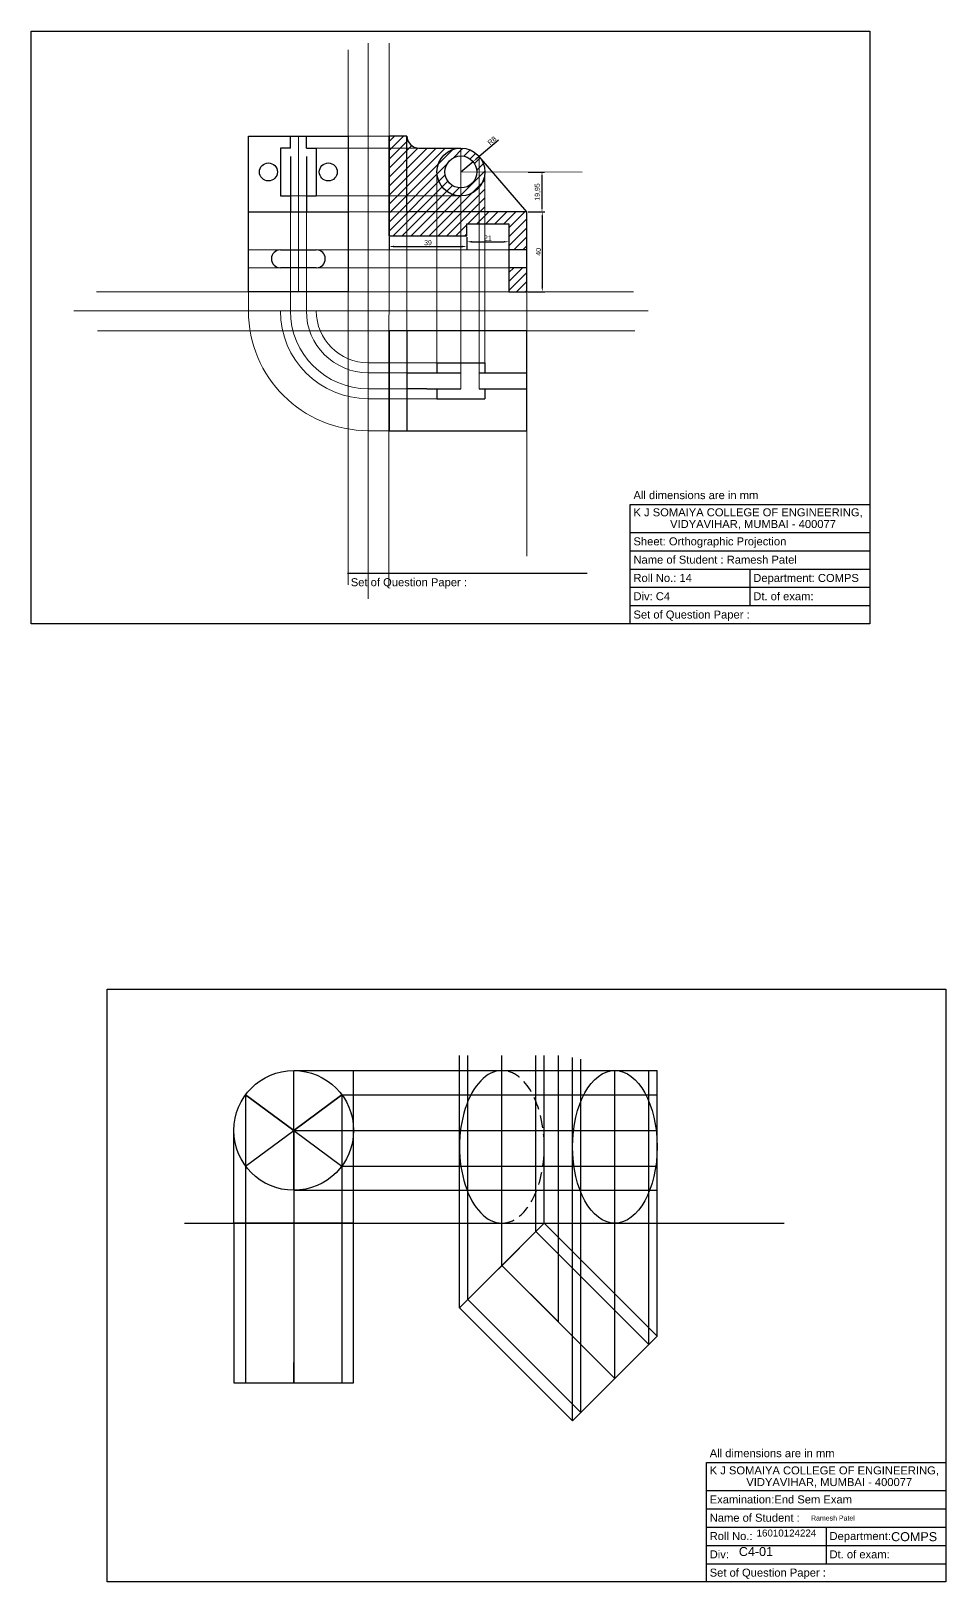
# Model space of a CAD drawing. Header units: millimetres. Extents: x 320 to 4122, y 180 to 2351.
# Drawn here: x 3664 to 4122, y 1574 to 2351 of the extents above; entities that cross this region are included whole.
import ezdxf

# ---------------------------------------------------------------- set-up
doc = ezdxf.new("R2010")
doc.units = ezdxf.units.MM
doc.linetypes.add('CENTER', pattern=[50.8, 31.75, -6.35, 6.35, -6.35])
doc.linetypes.add('HIDDEN', pattern=[9.525, 6.35, -3.175])
doc.styles.add('Annotative', font='arial.ttf')
doc.styles.get("Standard").update_dxf_attribs({"font": 'arial.ttf'})
doc.dimstyles.new('ISO-25', dxfattribs={"dimtxt": 2.5, "dimasz": 2.5, "dimexe": 1.25, "dimexo": 0.625, "dimtad": 1, "dimtxsty": 'Standard', "dimcen": 2.5, "dimadec": 0, "dimazin": 0, "dimtfac": 1, "dimtmove": 0, "dimatfit": 3, "dimfxl": 1, "dimarcsym": 0})
pattern_1 = [(45, (-56.0613, 183.7846), (-2.245064, 2.245064), [])]

# ---------------------------------------------------------------- blocks, each defined once
blk = doc.blocks.new('*D20')
at = {"color": 0, "lineweight": -2, "transparency": 16777216}
for p, q in [((3842.9, 2247.74), (3842.9, 2241.77)), ((3881.89, 2247.74), (3881.89, 2241.77)), ((3845.4, 2243.02), (3879.39, 2243.02))]:
    blk.add_line(p, q, dxfattribs=at)
at = {"color": 0, "lineweight": 9, "transparency": 16777216}
for points in [[(3845.4, 2243.44), (3845.4, 2242.61), (3842.9, 2243.02)], [(3879.39, 2243.44), (3879.39, 2242.61), (3881.89, 2243.02)]]:
    blk.add_solid(points, dxfattribs=at)
at = {"layer": 'Defpoints', "color": 0, "lineweight": 9, "transparency": 16777216}
for p in [(3842.9, 2248.37), (3881.89, 2248.37), (3881.89, 2243.02)]:
    blk.add_point(p, dxfattribs=at)
at = {"color": 0, "lineweight": 9, "transparency": 16777216, "insert": (3862.4, 2244.93), "char_height": 2.5, "attachment_point": 5}
blk.add_mtext('39', dxfattribs=at)
blk = doc.blocks.new('*D21')
at = {"color": 0, "lineweight": -2, "transparency": 16777216}
for p, q in [((3881.89, 2247.74), (3881.89, 2244.15)), ((3884.39, 2245.4), (3900.39, 2245.4)), ((3902.89, 2247.74), (3902.89, 2244.15))]:
    blk.add_line(p, q, dxfattribs=at)
at = {"color": 0, "lineweight": 9, "transparency": 16777216}
for points in [[(3884.39, 2245.81), (3884.39, 2244.98), (3881.89, 2245.4)], [(3900.39, 2245.81), (3900.39, 2244.98), (3902.89, 2245.4)]]:
    blk.add_solid(points, dxfattribs=at)
at = {"layer": 'Defpoints', "color": 0, "lineweight": 9, "transparency": 16777216}
for p in [(3881.89, 2248.37), (3902.89, 2248.37), (3902.89, 2245.4)]:
    blk.add_point(p, dxfattribs=at)
at = {"color": 0, "lineweight": 9, "transparency": 16777216, "insert": (3892.39, 2247.28), "char_height": 2.5, "attachment_point": 5}
blk.add_mtext('21', dxfattribs=at)
blk = doc.blocks.new('*D22')
at = {"color": 0, "lineweight": -2, "transparency": 16777216}
for p, q in [((3897.7, 2296.29), (3886.91, 2287.15)), ((3878.89, 2280.37), (3885, 2285.54))]:
    blk.add_line(p, q, dxfattribs=at)
at = {"color": 0, "lineweight": 9, "transparency": 16777216}
blk.add_solid([(3886.64, 2287.47), (3887.18, 2286.84), (3885, 2285.54)], dxfattribs=at)
at = {"layer": 'Defpoints', "color": 0, "lineweight": 9, "transparency": 16777216}
for p in [(3885, 2285.54), (3878.89, 2280.37)]:
    blk.add_point(p, dxfattribs=at)
at = {"color": 0, "lineweight": 25, "transparency": 16777216, "insert": (3894.45, 2296.04), "char_height": 2.5, "attachment_point": 5, "rotation": 40.26894}
blk.add_mtext('R8', dxfattribs=at)
blk = doc.blocks.new('*D23')
at = {"color": 0, "lineweight": -2, "transparency": 16777216}
for p, q in [((3912.52, 2280.31), (3920.75, 2280.31)), ((3919.5, 2262.87), (3919.5, 2277.81)), ((3912.52, 2260.37), (3920.75, 2260.37))]:
    blk.add_line(p, q, dxfattribs=at)
at = {"color": 0, "lineweight": 9, "transparency": 16777216}
for points in [[(3919.08, 2277.81), (3919.91, 2277.81), (3919.5, 2280.31)], [(3919.08, 2262.87), (3919.91, 2262.87), (3919.5, 2260.37)]]:
    blk.add_solid(points, dxfattribs=at)
at = {"layer": 'Defpoints', "color": 0, "lineweight": 9, "transparency": 16777216}
for p in [(3911.89, 2280.31), (3919.5, 2280.31), (3911.89, 2260.37)]:
    blk.add_point(p, dxfattribs=at)
at = {"color": 0, "lineweight": 9, "transparency": 16777216, "insert": (3917.37, 2270.34), "char_height": 2.5, "attachment_point": 5, "rotation": 90}
blk.add_mtext('19,95', dxfattribs=at)
blk = doc.blocks.new('*D24')
at = {"color": 0, "lineweight": -2, "transparency": 16777216}
for p, q in [((3912.52, 2260.37), (3920.89, 2260.37)), ((3919.64, 2257.87), (3919.64, 2222.87)), ((3912.52, 2220.37), (3920.89, 2220.37))]:
    blk.add_line(p, q, dxfattribs=at)
at = {"color": 0, "lineweight": 9, "transparency": 16777216}
for points in [[(3919.22, 2257.87), (3920.05, 2257.87), (3919.64, 2260.37)], [(3919.22, 2222.87), (3920.05, 2222.87), (3919.64, 2220.37)]]:
    blk.add_solid(points, dxfattribs=at)
at = {"layer": 'Defpoints', "color": 0, "lineweight": 9, "transparency": 16777216}
for p in [(3911.89, 2260.37), (3911.89, 2220.37), (3919.64, 2220.37)]:
    blk.add_point(p, dxfattribs=at)
at = {"color": 0, "lineweight": 9, "transparency": 16777216, "insert": (3917.74, 2240.37), "char_height": 2.5, "attachment_point": 5, "rotation": 90}
blk.add_mtext('40', dxfattribs=at)

msp = doc.modelspace()

# ---------------------------------------------------------------- hatches: boundary and pattern name
at = {"lineweight": 9}
h = msp.add_hatch(dxfattribs=at)
h.set_pattern_fill('ANSI31', color=256)
h.set_pattern_definition(pattern_1)
h.paths.add_polyline_path([(3851.894, 2288.187), (3842.903, 2288.187), (3842.9, 2268.367), (3851.894, 2268.367)])
h.paths.add_polyline_path([(3851.894, 2292.367), (3842.903, 2292.367), (3842.903, 2288.187), (3851.894, 2288.187)])
h.paths.add_polyline_path([(3851.894, 2298.367), (3842.904, 2298.369), (3842.903, 2292.367), (3851.894, 2292.367)])
h.paths.add_polyline_path([(3851.894, 2268.367), (3842.9, 2268.367), (3842.899, 2260.367), (3851.894, 2260.367)])
h.paths.add_polyline_path([(3851.894, 2260.367), (3842.899, 2260.367), (3842.898, 2248.367), (3851.894, 2248.367)])
h.paths.add_polyline_path([(3866.894, 2260.367), (3851.894, 2260.367), (3851.894, 2248.367), (3866.894, 2248.367)])
h.paths.add_polyline_path([(3866.894, 2268.367), (3851.894, 2268.367), (3851.894, 2260.367), (3866.894, 2260.367)])
h.paths.add_polyline_path([(3866.894, 2280.367, -0.1793124), (3869.792, 2288.187), (3851.894, 2288.187), (3851.894, 2268.367), (3866.894, 2268.367)])
h.paths.add_polyline_path([(3878.894, 2292.367), (3851.894, 2292.367), (3851.894, 2288.187), (3869.792, 2288.187, -0.2186605)])
h.paths.add_polyline_path([(3851.894, 2298.367), (3851.894, 2292.367), (3857.894, 2292.367, -0.4142136)])
h.paths.add_polyline_path([(3877.204, 2288.187), (3869.792, 2288.187, 0.1793124), (3866.894, 2280.367, 0.4142136), (3878.894, 2268.367), (3878.894, 2272.367, -0.4142136), (3870.894, 2280.367, -0.3531392)])
h.paths.add_polyline_path([(3866.894, 2280.367), (3866.894, 2268.367), (3878.894, 2268.367, -0.4142136)], flags=17)
h.paths.add_polyline_path([(3878.894, 2268.367), (3866.894, 2268.367), (3866.894, 2260.367), (3878.894, 2260.367)])
h.paths.add_polyline_path([(3878.894, 2260.367), (3866.894, 2260.367), (3866.894, 2248.367), (3878.894, 2248.367)])
h.paths.add_polyline_path([(3887.997, 2260.367), (3878.894, 2260.367), (3878.894, 2248.367), (3881.894, 2248.367), (3881.894, 2254.367), (3887.997, 2254.367)])
h.paths.add_polyline_path([(3887.997, 2272.548, -0.2186605), (3878.894, 2268.367), (3878.894, 2260.367), (3887.997, 2260.367)])
h.paths.add_polyline_path([(3887.997, 2272.548), (3887.997, 2288.187), (3880.585, 2288.187, -0.3531392), (3886.894, 2280.367, -0.4142136), (3878.894, 2272.367), (3878.894, 2268.367, 0.2186605)])
h.paths.add_polyline_path([(3878.894, 2292.367), (3878.894, 2288.367, -0.0532807), (3880.585, 2288.187), (3887.997, 2288.187, 0.2186605)])
h.paths.add_polyline_path([(3878.894, 2292.367, 0.2186605), (3869.792, 2288.187), (3877.204, 2288.187, -0.0532807), (3878.894, 2288.367)], flags=0)
h.paths.add_polyline_path([(3887.997, 2288.187), (3887.997, 2272.548, 0.1793124), (3890.894, 2280.367, 0.1793124)], flags=17)
h.paths.add_polyline_path([(3890.894, 2280.367, -0.1793124), (3887.997, 2272.548), (3887.997, 2260.367), (3890.894, 2260.367)], flags=17)
h.paths.add_polyline_path([(3890.894, 2260.367), (3887.997, 2260.367), (3887.997, 2254.367), (3890.894, 2254.367)])
h.paths.add_polyline_path([(3911.894, 2260.367), (3890.894, 2260.367), (3890.894, 2254.367), (3902.894, 2254.367), (3902.894, 2241.367), (3911.894, 2241.367)])
h.paths.add_polyline_path([(3911.894, 2232.367), (3902.894, 2232.367), (3902.894, 2220.367), (3911.894, 2220.367)])
h = msp.add_hatch(dxfattribs=at)
h.set_pattern_fill('ANSI31', color=256)
h.set_pattern_definition(pattern_1)
h.paths.add_polyline_path([(3878.894, 2292.367, 0.2186605), (3869.792, 2288.187), (3877.204, 2288.187, -0.0532807), (3878.894, 2288.367)])

# ---------------------------------------------------------------- linework, layer by layer
for p, q in [((3663.621, 2350.974), (4083.621, 2350.974)), ((3663.621, 2053.974), (3663.621, 2350.974)), ((4083.621, 2350.974), (4083.621, 2053.974)), ((3963.621, 2113.797), (4083.621, 2113.797)), ((3963.621, 2053.974), (3963.621, 2113.797)), ((3963.621, 2099.807), (4083.621, 2099.807)), ((3963.621, 2090.641), (4083.621, 2090.641)), ((3822.058, 2079.34), (3942.058, 2079.34)), ((3963.621, 2081.474), (4083.621, 2081.474)), ((4023.621, 2081.474), (4023.621, 2063.141)), ((3963.621, 2072.307), (4083.621, 2072.307)), ((3963.621, 2063.141), (4083.621, 2063.141)), ((4083.621, 2053.974), (3663.621, 2053.974)), ((3878.19, 1711.372), (3878.19, 1837.809)), ((3882.37, 1715.553), (3882.37, 1837.809)), ((3899.403, 1732.585), (3899.403, 1837.809)), ((3916.435, 1749.617), (3916.435, 1837.809)), ((3920.616, 1753.798), (3920.616, 1837.809)), ((3927.687, 1704.3), (3927.687, 1837.809)), ((3934.758, 1654.803), (3934.758, 1836.728)), ((3938.939, 1658.984), (3938.939, 1836.017)), ((3795.159, 1830.256), (3977.184, 1830.256)), ((3795.159, 1770.256), (3795.159, 1830.256)), ((3825.159, 1753.798), (3825.159, 1830.256)), ((3955.971, 1676.016), (3955.971, 1830.256)), ((3973.003, 1693.048), (3973.003, 1830.256)), ((3977.184, 1697.229), (3977.184, 1830.256)), ((3771.072, 1818.139), (3771.072, 1684.406)), ((3795.159, 1800.256), (3771.072, 1818.139)), ((3771.072, 1818.139), (3795.159, 1800.256)), ((3795.159, 1800.256), (3819.247, 1818.139)), ((3819.247, 1818.139), (3795.159, 1800.256)), ((3819.247, 1818.139), (3977.184, 1818.139)), ((3819.247, 1818.139), (3819.247, 1683.643)), ((3765.159, 1753.798), (3765.159, 1800.256)), ((3771.072, 1782.372), (3795.159, 1800.256)), ((3795.159, 1800.256), (3977.184, 1800.256)), ((3795.159, 1800.256), (3819.247, 1782.372)), ((3795.159, 1800.256), (3795.159, 1770.256)), ((3819.247, 1782.372), (3977.184, 1782.372)), ((3795.159, 1770.256), (3819.247, 1770.256)), ((3795.159, 1770.256), (3795.159, 1683.962)), ((3819.247, 1770.256), (3977.184, 1770.256)), ((3740.404, 1753.798), (4040.828, 1753.798)), ((3765.159, 1753.798), (3795.159, 1753.798)), ((3771.072, 1684.406), (3771.072, 1673.798)), ((3795.159, 1673.798), (3795.159, 1683.962)), ((3795.159, 1683.962), (3795.159, 1673.798)), ((3819.247, 1683.643), (3819.247, 1673.798)), ((3771.072, 1673.798), (3795.159, 1673.798))]:
    msp.add_line(p, q)
for p, q in [((3822.49, 2341.539), (3822.49, 2073.603)), ((3832.49, 2344.859), (3832.49, 2066.521)), ((3842.91, 2344.859), (3842.876, 2072.881)), ((3772.49, 2210.764), (3772.49, 2298.367)), ((3842.894, 2298.367), (3772.49, 2298.367)), ((3788.49, 2282.799), (3788.49, 2292.367)), ((3793.49, 2298.367), (3801.491, 2298.367)), ((3797.49, 2298.367), (3797.49, 2220.367)), ((3878.894, 2292.367), (3801.491, 2292.367)), ((3806.491, 2282.562), (3806.491, 2292.367)), ((3851.894, 2298.367), (3851.894, 2150.764)), ((3878.894, 2292.367), (3878.894, 2171.764)), ((3793.49, 2210.764), (3793.49, 2288.187)), ((3801.491, 2210.764), (3801.491, 2288.187)), ((3887.997, 2288.187), (3887.997, 2171.764)), ((3772.49, 2260.367), (3772.49, 2280.367)), ((3866.894, 2280.367), (3866.894, 2179.764)), ((3878.894, 2280.367), (3939.56, 2280.267)), ((3890.894, 2280.367), (3890.894, 2179.764)), ((3878.894, 2268.367), (3788.49, 2268.367)), ((3788.49, 2268.367), (3806.491, 2268.367)), ((3851.894, 2260.367), (3772.49, 2260.367)), ((3902.894, 2241.367), (3772.49, 2241.367)), ((3797.49, 2241.367), (3788.49, 2241.367)), ((3907.394, 2241.367), (3911.894, 2241.367)), ((3911.894, 2232.367), (3772.49, 2232.367)), ((3907.394, 2232.367), (3911.894, 2232.367)), ((3696.349, 2220.367), (3965.278, 2220.367)), ((3911.894, 2220.367), (3911.894, 2087.897)), ((3685.115, 2210.764), (3972.699, 2210.764)), ((3832.49, 2171.764), (3832.49, 2210.764)), ((3696.828, 2200.764), (3966.001, 2200.764)), ((3866.894, 2184.764), (3832.49, 2184.764)), ((3872.266, 2184.764), (3866.894, 2184.764)), ((3851.894, 2179.764), (3832.49, 2179.765)), ((3861.863, 2179.764), (3851.894, 2179.764)), ((3851.894, 2171.764), (3832.49, 2171.764)), ((3866.894, 2166.764), (3832.49, 2166.764)), ((3872.592, 2166.764), (3866.894, 2166.764)), ((3842.892, 2150.764), (3832.49, 2150.764))]:
    msp.add_line(p, q, dxfattribs=at)
at = {"lineweight": 30}
for p, q in [((3772.49, 2298.367), (3822.49, 2298.367)), ((3772.49, 2260.367), (3772.49, 2298.367)), ((3793.49, 2292.367), (3788.49, 2292.367)), ((3788.49, 2292.367), (3788.49, 2268.367)), ((3793.49, 2292.367), (3793.49, 2298.367)), ((3801.491, 2292.367), (3801.491, 2298.367)), ((3801.491, 2292.367), (3806.491, 2292.367)), ((3806.491, 2292.367), (3806.491, 2268.367)), ((3822.49, 2298.367), (3822.49, 2220.367)), ((3842.894, 2248.367), (3842.894, 2298.367)), ((3842.894, 2298.367), (3842.894, 2248.367)), ((3851.894, 2298.367), (3842.904, 2298.369)), ((3851.894, 2260.367), (3851.894, 2298.367)), ((3857.894, 2292.367), (3878.894, 2292.367)), ((3793.49, 2288.187), (3793.49, 2260.367)), ((3801.491, 2288.187), (3801.491, 2260.367)), ((3911.894, 2260.367), (3887.997, 2288.187)), ((3788.49, 2268.367), (3793.49, 2268.367)), ((3801.491, 2268.367), (3806.491, 2268.367)), ((3772.49, 2220.367), (3772.49, 2260.367)), ((3772.49, 2260.367), (3822.49, 2260.367)), ((3911.894, 2260.367), (3851.894, 2260.367)), ((3881.894, 2248.367), (3881.894, 2254.367)), ((3881.894, 2254.367), (3902.894, 2254.367)), ((3902.894, 2254.367), (3902.894, 2220.367)), ((3911.894, 2220.367), (3911.894, 2260.367)), ((3842.894, 2248.367), (3881.894, 2248.367)), ((3788.49, 2241.367), (3806.49, 2241.367)), ((3911.894, 2241.367), (3902.894, 2241.367)), ((3806.49, 2232.367), (3788.49, 2232.367)), ((3911.894, 2232.367), (3902.894, 2232.367)), ((3822.49, 2220.367), (3772.49, 2220.367)), ((3902.894, 2220.367), (3911.894, 2220.367)), ((3842.892, 2200.764), (3842.892, 2150.764)), ((3911.894, 2200.764), (3842.892, 2200.764)), ((3851.894, 2200.764), (3851.894, 2150.764)), ((3911.892, 2150.764), (3911.894, 2200.764)), ((3866.894, 2184.764), (3890.894, 2184.764)), ((3866.894, 2184.764), (3866.894, 2179.764)), ((3890.894, 2184.764), (3890.894, 2179.764)), ((3851.894, 2179.764), (3878.894, 2179.764)), ((3887.997, 2179.764), (3911.894, 2179.764)), ((3861.863, 2171.764), (3851.894, 2171.764)), ((3861.863, 2171.764), (3878.894, 2171.764)), ((3866.894, 2171.764), (3866.894, 2166.764)), ((3887.997, 2171.764), (3911.894, 2171.764)), ((3890.894, 2171.764), (3890.894, 2166.764)), ((3866.894, 2166.764), (3890.894, 2166.764)), ((3842.892, 2150.764), (3911.892, 2150.764)), ((3825.159, 1753.798), (3765.159, 1753.798)), ((3765.159, 1753.798), (3765.159, 1673.798)), ((3771.072, 1753.798), (3771.072, 1673.798)), ((3795.159, 1753.798), (3795.159, 1673.798)), ((3795.159, 1753.798), (3795.159, 1713.798)), ((3819.247, 1753.798), (3819.247, 1673.798)), ((3825.159, 1673.798), (3825.159, 1753.798)), ((3920.616, 1753.798), (3878.19, 1711.372)), ((3897.634, 1730.816), (3918.847, 1752.029)), ((3916.435, 1749.617), (3973.003, 1693.048)), ((3977.184, 1697.229), (3920.616, 1753.798)), ((3899.403, 1732.585), (3955.971, 1676.016)), ((3899.403, 1732.585), (3927.687, 1704.3)), ((3878.19, 1711.372), (3934.758, 1654.803)), ((3882.37, 1715.553), (3938.939, 1658.984)), ((3934.758, 1654.803), (3977.184, 1697.229)), ((3765.159, 1673.798), (3825.159, 1673.798)), ((3938.939, 1658.984), (3955.971, 1676.016))]:
    msp.add_line(p, q, dxfattribs=at)
at = {"lineweight": -3}
for p, q in [((3701.792, 1871.038), (4121.792, 1871.038)), ((3701.792, 1574.038), (3701.792, 1871.038)), ((4121.792, 1871.038), (4121.792, 1574.038)), ((4001.792, 1633.862), (4121.792, 1633.862)), ((4001.792, 1574.038), (4001.792, 1633.862)), ((4121.792, 1629.038), (4121.792, 1574.038)), ((4001.792, 1619.872), (4121.792, 1619.872)), ((4001.792, 1610.705), (4121.792, 1610.705)), ((4001.792, 1601.538), (4121.792, 1601.538)), ((4061.792, 1601.538), (4061.792, 1583.205)), ((4001.792, 1592.372), (4121.792, 1592.372)), ((4001.792, 1583.205), (4121.792, 1583.205)), ((4121.792, 1574.038), (3701.792, 1574.038)), ((4121.792, 1574.038), (4001.792, 1574.038))]:
    msp.add_line(p, q, dxfattribs=at)
at = {"linetype": 'Continuous', "lineweight": 30}
for p, q in [((3899.948, 1830.256), (3955.971, 1830.256)), ((3899.403, 1753.798), (3955.971, 1753.798))]:
    msp.add_line(p, q, dxfattribs=at)
at = {"lineweight": 9}
msp.add_lwpolyline([(3842.892, 2200.764), (3911.892, 2200.764), (3911.892, 2150.764), (3842.892, 2150.764)], close=True, dxfattribs=at)
at = {"lineweight": 30}
for centre, radius in [((3878.894, 2280.367), 12), ((3782.49, 2280.367), 4.5), ((3812.49, 2280.367), 4.5), ((3878.894, 2280.367), 8), ((3795.159, 1800.256), 30)]:
    msp.add_circle(centre, radius, dxfattribs=at)
for centre, radius, start, end in [((3857.894, 2298.367), 6, 180, 270), ((3788.49, 2236.867), 4.5, 90, 270), ((3806.49, 2236.867), 4.5, 270, 90)]:
    msp.add_arc(centre, radius, start, end, dxfattribs=at)
at = {"lineweight": 9}
for radius in [60, 44, 39, 30.999, 26]:
    msp.add_arc((3832.49, 2210.764), radius, 180, 270, dxfattribs=at)
at = {"lineweight": 30}
msp.add_ellipse((3899.403, 1792.027), major_axis=(0, 38.229), ratio=0.5549009, start_param=0, end_param=3.1415927, dxfattribs=at)
at = {"linetype": 'HIDDEN', "lineweight": 30}
for start_param, end_param in [(3.1415927, 6.2831853), (2.1766899, 2.2094372)]:
    msp.add_ellipse((3899.403, 1792.027), major_axis=(0, 38.229), ratio=0.5549009, start_param=start_param, end_param=end_param, dxfattribs=at)
at = {"lineweight": 30}
msp.add_ellipse((3955.971, 1792.027), major_axis=(0, 38.229), ratio=0.5549009, dxfattribs=at)

# ---------------------------------------------------------------- texts
for s, height, p in [('All dimensions are in mm', 4.00791, (3965.299, 2116.48)), ('K J SOMAIYA COLLEGE OF ENGINEERING, ', 4.00791, (3965.299, 2107.872)), ('VIDYAVIHAR, MUMBAI - 400077', 4.00791, (3983.636, 2102.02)), ('Sheet: Orthographic Projection', 4.00791, (3965.299, 2093.323)), ('Name of Student : Ramesh Patel', 4.00791, (3965.299, 2084.157)), ('Set of Question Paper : ', 4.00791, (3823.736, 2072.856)), ('Roll No.: 14', 4.00791, (3965.299, 2074.99)), ('Department: COMPS ', 4.00791, (4025.299, 2074.99)), ('Div: C4 ', 4.0079, (3965.299, 2065.823)), ('Dt. of exam:', 4.00791, (4025.299, 2065.823)), ('Set of Question Paper : ', 4.00791, (3965.299, 2056.657))]:
    msp.add_text(s, height=height).set_placement(p)
at = {"lineweight": -3}
for s, height, p in [('All dimensions are in mm', 4.00791, (4003.47, 1636.544)), ('K J SOMAIYA COLLEGE OF ENGINEERING, ', 4.00791, (4003.47, 1627.936)), ('VIDYAVIHAR, MUMBAI - 400077', 4.00791, (4021.807, 1622.084)), ('Examination:End Sem Exam ', 4.00791, (4003.47, 1613.388)), ('Name of Student : ', 4.00791, (4003.47, 1604.221)), ('Roll No.: ', 4.0079, (4003.47, 1595.054)), ('Department: ', 4.00791, (4063.47, 1595.054)), ('Div: ', 4.0079, (4003.47, 1585.888)), ('Dt. of exam:', 4.00791, (4063.47, 1585.888)), ('Set of Question Paper : ', 4.00791, (4003.47, 1576.721))]:
    msp.add_text(s, height=height, dxfattribs=at).set_placement(p)
at = {"color": 0, "lineweight": -3, "insert": (4054.221, 1607.329), "char_height": 2.5, "width": 67.57155, "attachment_point": 1, "style": 'Annotative'}
msp.add_mtext('Ramesh Patel', dxfattribs=at)
at = {"color": 0, "linetype": 'CENTER', "lineweight": -3, "attachment_point": 1}
for s, width, insert, char_height in [('16010124224', 35.29298, (4026.942, 1600.308), 3.5), ('C4-01', 37.18188, (4018.066, 1591.534), 4.5)]:
    msp.add_mtext_dynamic_manual_height_columns(s, width=width, gutter_width=32.88, heights=[0], dxfattribs=dict(at, insert=insert, char_height=char_height))
at = {"color": 0, "linetype": 'CENTER', "lineweight": -3, "insert": (4094.31, 1598.989), "char_height": 4.5, "width": 17.92962, "attachment_point": 1, "style": 'Annotative'}
msp.add_mtext('COMPS', dxfattribs=at)

# ---------------------------------------------------------------- dimensions: what is measured, and where the dimension line sits
at = {"lineweight": 25}
dim = msp.add_radius_dim(center=(3878.894, 2280.367), mpoint=(3884.999, 2285.538), dimstyle='ISO-25', dxfattribs=at)
dim.commit()
dim.dimension.update_dxf_attribs({"geometry": '*D22', "text_midpoint": (3895.678, 2294.585), "dimtype": 164})
at = {"lineweight": 9}
for base, p2, picture, middle in [((3919.498, 2280.313), (3911.894, 2280.313), '*D23', (3917.371, 2270.34)), ((3919.638, 2220.367), (3911.894, 2220.367), '*D24', (3917.737, 2240.367))]:
    dim = msp.add_linear_dim(base=base, p1=(3911.894, 2260.367), p2=p2, angle=90, dimstyle='ISO-25', dxfattribs=at)
    dim.commit()
    dim.dimension.update_dxf_attribs({"geometry": picture, "text_midpoint": middle})
for base, p1, p2, picture, middle in [((3881.894, 2243.023), (3842.898, 2248.367), (3881.894, 2248.367), '*D20', (3862.396, 2244.926)), ((3902.894, 2245.396), (3881.894, 2248.367), (3902.894, 2248.367), '*D21', (3892.394, 2247.276))]:
    dim = msp.add_linear_dim(base=base, p1=p1, p2=p2, dimstyle='ISO-25', dxfattribs=at)
    dim.commit()
    dim.dimension.update_dxf_attribs({"geometry": picture, "text_midpoint": middle})

doc.saveas('drawing.dxf')
